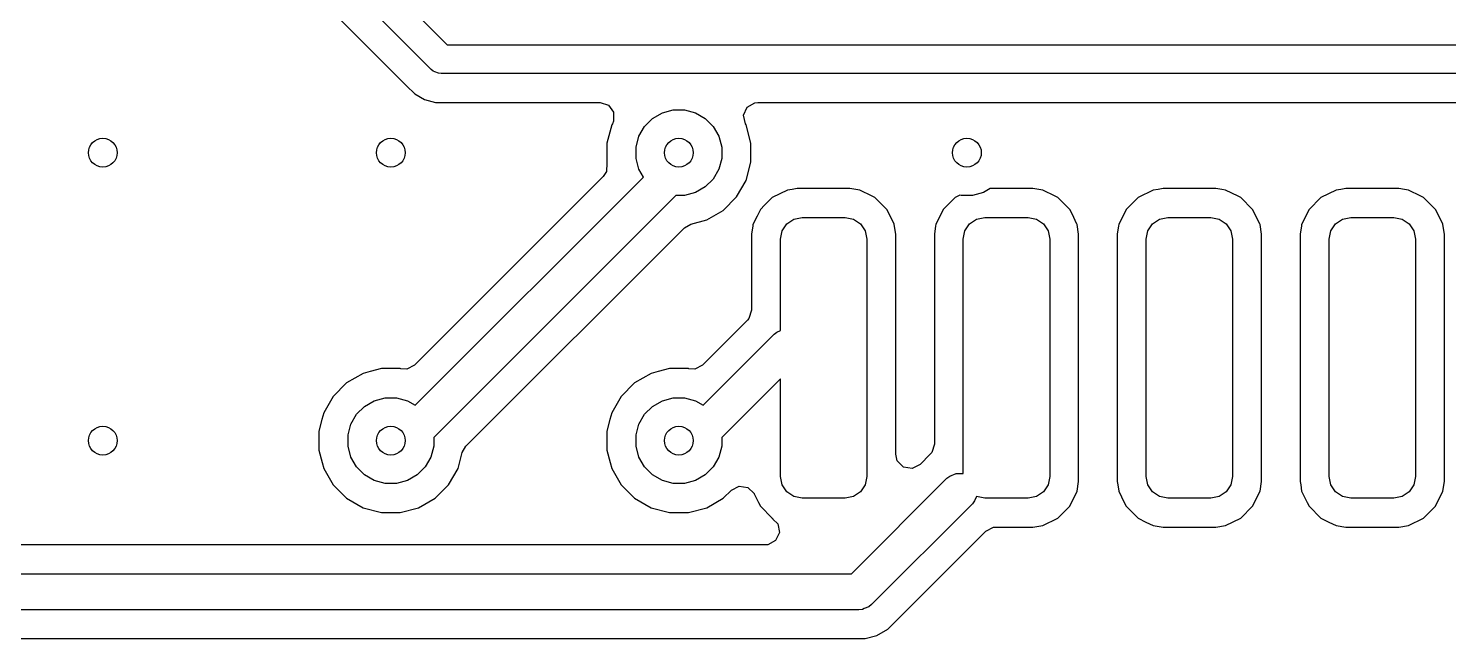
# Model space of a CAD drawing. Header units: millimetres. Extents: x 103.8 to 193.7, y -116.2 to -61.3.
# Drawn here: x 129.23 to 139.09, y -82.13 to -77.89 of the extents above; entities that cross this region are included whole.
import ezdxf

# ---------------------------------------------------------------- set-up
doc = ezdxf.new("R2010")
doc.units = ezdxf.units.MM
doc.layers.add('F.Cu', color=13, linetype='CONTINUOUS', true_color=0xc83434)

msp = doc.modelspace()

# ---------------------------------------------------------------- linework, layer by layer
at = {"layer": 'F.Cu', "linetype": 'CONTINUOUS'}
for p, q in [((130.4, -76.258578), (132.141421, -78)), ((132.029289, -78.17071), (130.229289, -76.370711)), ((130.05954, -76.484511), (131.85954, -78.284511)), ((132.141421, -78), (140.058578, -78)), ((132.044442, -78.183147), (132.029289, -78.17071)), ((132.055, -78.18752), (132.044442, -78.183147)), ((132.080491, -78.198079), (132.055, -78.18752)), ((132.1, -78.2), (132.080491, -78.198079)), ((140.1, -78.2), (132.1, -78.2)), ((131.85954, -78.284511), (131.859539, -78.284511)), ((131.859539, -78.284511), (131.915489, -78.34046)), ((131.915489, -78.34046), (131.984007, -78.380019)), ((131.984007, -78.380019), (131.984011, -78.380021)), ((131.984011, -78.380021), (132.060435, -78.400499)), ((132.060435, -78.400499), (132.060437, -78.4005)), ((132.060437, -78.4005), (132.060438, -78.4005)), ((132.060438, -78.4005), (132.139562, -78.4005)), ((132.139562, -78.4005), (133.202383, -78.4005)), ((133.202383, -78.4005), (133.260574, -78.419407)), ((133.260574, -78.419407), (133.296538, -78.468907)), ((133.296538, -78.468907), (133.296538, -78.530093)), ((133.567372, -78.511994), (133.635195, -78.472836)), ((133.635195, -78.472836), (133.710842, -78.452567)), ((133.710842, -78.452567), (133.789158, -78.452567)), ((133.789158, -78.452567), (133.864805, -78.472836)), ((133.864805, -78.472836), (133.932628, -78.511994)), ((134.199159, -78.489154), (134.224044, -78.433258)), ((134.211882, -78.549002), (134.199159, -78.489154)), ((134.224044, -78.433258), (134.277031, -78.402664)), ((134.277031, -78.402664), (134.297617, -78.4005)), ((134.297617, -78.4005), (140.139563, -78.4005)), ((133.283609, -78.55681), (133.2495, -78.684109)), ((133.288118, -78.549002), (133.283609, -78.55681)), ((133.296538, -78.530093), (133.288118, -78.549002)), ((133.472836, -78.635195), (133.511994, -78.567372)), ((133.511994, -78.567372), (133.567372, -78.511994)), ((133.932628, -78.511994), (133.988006, -78.567372)), ((133.988006, -78.567372), (134.027164, -78.635195)), ((134.216392, -78.556814), (134.211882, -78.549002)), ((134.2505, -78.684108), (134.216392, -78.556814)), ((133.2495, -78.684109), (133.2495, -78.815897)), ((133.452567, -78.710842), (133.472836, -78.635195)), ((134.027164, -78.635195), (134.047433, -78.710842)), ((134.2505, -78.815892), (134.2505, -78.684108)), ((133.452567, -78.789158), (133.452567, -78.710842)), ((133.472836, -78.864805), (133.452567, -78.789158)), ((134.047433, -78.789158), (134.027164, -78.864805)), ((134.047433, -78.710842), (134.047433, -78.789158)), ((133.247197, -78.880375), (133.22478, -78.914891)), ((133.250244, -78.822337), (133.247197, -78.880375)), ((133.2495, -78.815897), (133.250405, -78.819273)), ((133.250347, -78.822324), (133.250244, -78.822337)), ((133.250405, -78.819273), (133.250273, -78.821769)), ((133.250273, -78.821769), (133.250347, -78.822324)), ((133.504161, -78.919062), (133.472836, -78.864805)), ((134.027164, -78.864805), (133.988006, -78.932628)), ((134.216392, -78.943186), (134.2505, -78.815892)), ((133.22478, -78.914891), (131.914891, -80.22478)), ((131.919062, -80.504161), (133.504161, -78.919062)), ((133.932628, -78.988006), (133.864805, -79.027164)), ((133.988006, -78.932628), (133.932628, -78.988006)), ((134.1505, -79.057314), (134.216392, -78.943186)), ((133.729343, -79.047433), (132.047433, -80.729343)), ((133.789158, -79.047433), (133.729343, -79.047433)), ((133.864805, -79.027164), (133.789158, -79.047433)), ((134.057314, -79.1505), (134.1505, -79.057314)), ((134.398515, -79.060802), (134.345171, -79.114145)), ((134.398518, -79.0608), (134.398515, -79.060802)), ((134.503604, -79.009426), (134.398518, -79.0608)), ((134.537673, -79.004462), (134.503604, -79.009426)), ((134.57174, -78.999499), (134.537673, -79.004462)), ((134.93826, -78.999499), (134.57174, -78.999499)), ((134.979139, -79.005455), (134.93826, -78.999499)), ((135.006395, -79.009426), (134.979139, -79.005455)), ((135.093004, -79.051767), (135.006395, -79.009426)), ((135.111483, -79.060801), (135.093004, -79.051767)), ((135.194198, -79.143516), (135.111483, -79.060801)), ((135.668518, -79.0608), (135.585801, -79.143517)), ((135.701164, -79.044839), (135.668518, -79.0608)), ((135.710842, -79.047433), (135.701164, -79.044839)), ((135.789158, -79.047433), (135.710842, -79.047433)), ((135.864805, -79.027164), (135.789158, -79.047433)), ((135.912722, -78.999499), (135.864805, -79.027164)), ((136.20826, -78.999499), (135.912722, -78.999499)), ((136.249139, -79.005455), (136.20826, -78.999499)), ((136.276395, -79.009426), (136.249139, -79.005455)), ((136.363004, -79.051767), (136.276395, -79.009426)), ((136.381483, -79.060801), (136.363004, -79.051767)), ((136.464198, -79.143516), (136.381483, -79.060801)), ((136.938518, -79.0608), (136.855801, -79.143517)), ((137.043604, -79.009426), (136.938518, -79.0608)), ((137.077673, -79.004462), (137.043604, -79.009426)), ((137.11174, -78.999499), (137.077673, -79.004462)), ((137.47826, -78.999499), (137.11174, -78.999499)), ((137.519139, -79.005455), (137.47826, -78.999499)), ((137.546395, -79.009426), (137.519139, -79.005455)), ((137.633004, -79.051767), (137.546395, -79.009426)), ((137.651483, -79.060801), (137.633004, -79.051767)), ((137.734198, -79.143516), (137.651483, -79.060801)), ((138.208518, -79.0608), (138.125801, -79.143517)), ((138.313604, -79.009426), (138.208518, -79.0608)), ((138.347673, -79.004462), (138.313604, -79.009426)), ((138.38174, -78.999499), (138.347673, -79.004462)), ((138.74826, -78.999499), (138.38174, -78.999499)), ((138.789139, -79.005455), (138.74826, -78.999499)), ((138.816395, -79.009426), (138.789139, -79.005455)), ((138.903004, -79.051767), (138.816395, -79.009426)), ((138.921483, -79.060801), (138.903004, -79.051767)), ((139.004198, -79.143516), (138.921483, -79.060801)), ((133.943186, -79.216392), (134.057314, -79.1505)), ((134.315802, -79.143516), (134.292625, -79.190923)), ((134.345166, -79.114151), (134.315802, -79.143516)), ((134.345171, -79.114145), (134.345166, -79.114151)), ((135.209833, -79.175498), (135.194198, -79.143516)), ((135.244227, -79.245853), (135.209833, -79.175498)), ((135.585801, -79.143517), (135.534427, -79.248603)), ((136.479833, -79.175498), (136.464198, -79.143516)), ((136.514227, -79.245853), (136.479833, -79.175498)), ((136.855801, -79.143517), (136.804427, -79.248603)), ((137.749833, -79.175498), (137.734198, -79.143516)), ((137.784227, -79.245853), (137.749833, -79.175498)), ((138.125801, -79.143517), (138.074427, -79.248603)), ((139.019833, -79.175498), (139.004198, -79.143516)), ((139.054227, -79.245853), (139.019833, -79.175498)), ((132.271474, -80.788852), (133.788852, -79.271474)), ((133.788852, -79.271474), (133.833229, -79.245854)), ((133.833229, -79.245854), (133.943186, -79.216392)), ((134.263058, -79.258), (134.254683, -79.315489)), ((134.264427, -79.248603), (134.263058, -79.258)), ((134.292621, -79.190931), (134.264427, -79.248603)), ((134.292625, -79.190923), (134.292621, -79.190931)), ((134.466418, -79.292596), (134.498934, -79.243933)), ((134.498934, -79.243933), (134.547597, -79.211417)), ((134.547597, -79.211417), (134.605, -79.199999)), ((134.605, -79.199999), (134.905, -79.199999)), ((134.905, -79.199999), (134.962403, -79.211417)), ((134.962403, -79.211417), (135.011066, -79.243933)), ((135.011066, -79.243933), (135.043582, -79.292596)), ((135.245573, -79.248606), (135.244227, -79.245853)), ((135.2555, -79.316739), (135.245573, -79.248606)), ((135.533058, -79.258), (135.524683, -79.315489)), ((135.534427, -79.248603), (135.533058, -79.258)), ((135.736418, -79.292596), (135.768934, -79.243933)), ((135.768934, -79.243933), (135.817597, -79.211417)), ((135.817597, -79.211417), (135.875, -79.199999)), ((135.875, -79.199999), (136.175, -79.199999)), ((136.175, -79.199999), (136.232403, -79.211417)), ((136.232403, -79.211417), (136.281066, -79.243933)), ((136.281066, -79.243933), (136.313582, -79.292596)), ((136.515573, -79.248606), (136.514227, -79.245853)), ((136.5255, -79.316739), (136.515573, -79.248606)), ((136.803058, -79.258), (136.7945, -79.316739)), ((136.804427, -79.248603), (136.803058, -79.258)), ((137.006418, -79.292596), (137.038934, -79.243933)), ((137.038934, -79.243933), (137.087597, -79.211417)), ((137.087597, -79.211417), (137.145, -79.199999)), ((137.145, -79.199999), (137.445, -79.199999)), ((137.445, -79.199999), (137.502403, -79.211417)), ((137.502403, -79.211417), (137.551066, -79.243933)), ((137.551066, -79.243933), (137.583582, -79.292596)), ((137.785573, -79.248606), (137.784227, -79.245853)), ((137.7955, -79.316739), (137.785573, -79.248606)), ((138.073058, -79.258), (138.0645, -79.316739)), ((138.074427, -79.248603), (138.073058, -79.258)), ((138.276418, -79.292596), (138.308934, -79.243933)), ((138.308934, -79.243933), (138.357597, -79.211417)), ((138.357597, -79.211417), (138.415, -79.199999)), ((138.415, -79.199999), (138.715, -79.199999)), ((138.715, -79.199999), (138.772403, -79.211417)), ((138.772403, -79.211417), (138.821066, -79.243933)), ((138.821066, -79.243933), (138.853582, -79.292596)), ((139.055573, -79.248606), (139.054227, -79.245853)), ((139.0655, -79.316739), (139.055573, -79.248606)), ((134.254683, -79.315489), (134.2545, -79.316742)), ((134.2545, -79.316742), (134.2545, -79.844165)), ((134.455, -79.349999), (134.466418, -79.292596)), ((134.455, -79.98594), (134.455, -79.349999)), ((135.043582, -79.292596), (135.055, -79.349999)), ((135.055, -79.349999), (135.055, -80.999999)), ((135.2555, -79.316742), (135.2555, -79.316739)), ((135.2555, -80.845165), (135.2555, -79.316742)), ((135.524683, -79.315489), (135.5245, -79.316742)), ((135.5245, -79.316742), (135.5245, -80.774165)), ((135.725, -79.349999), (135.736418, -79.292596)), ((135.725, -80.977656), (135.725, -79.349999)), ((136.313582, -79.292596), (136.325, -79.349999)), ((136.325, -79.349999), (136.325, -80.999999)), ((136.5255, -81.033259), (136.5255, -79.316739)), ((136.7945, -79.316739), (136.7945, -81.033259)), ((136.995, -79.349999), (137.006418, -79.292596)), ((136.995, -80.999999), (136.995, -79.349999)), ((137.583582, -79.292596), (137.595, -79.349999)), ((137.595, -79.349999), (137.595, -80.999999)), ((137.7955, -81.033259), (137.7955, -79.316739)), ((138.0645, -79.316739), (138.0645, -81.033259)), ((138.265, -79.349999), (138.276418, -79.292596)), ((138.265, -80.999999), (138.265, -79.349999)), ((138.853582, -79.292596), (138.865, -79.349999)), ((138.865, -79.349999), (138.865, -80.999999)), ((139.0655, -81.033259), (139.0655, -79.316739)), ((134.2545, -79.844165), (134.235593, -79.902356)), ((134.225503, -79.914169), (133.91489, -80.224781)), ((134.235593, -79.902356), (134.225503, -79.914169)), ((133.919062, -80.504161), (134.411611, -80.011612)), ((134.411611, -80.011612), (134.430553, -79.996067)), ((134.430553, -79.996067), (134.455, -79.98594)), ((131.6062, -80.270375), (131.556809, -80.283609)), ((131.684108, -80.2495), (131.6062, -80.270375)), ((131.815892, -80.2495), (131.684108, -80.2495)), ((131.815897, -80.2495), (131.815892, -80.2495)), ((131.819273, -80.250405), (131.815897, -80.2495)), ((131.860374, -80.252557), (131.819273, -80.250405)), ((131.914891, -80.22478), (131.860374, -80.252557)), ((133.6062, -80.270375), (133.556809, -80.283609)), ((133.684108, -80.2495), (133.6062, -80.270375)), ((133.815892, -80.2495), (133.684108, -80.2495)), ((133.819266, -80.250404), (133.815892, -80.2495)), ((133.860374, -80.252558), (133.819266, -80.250404)), ((133.91489, -80.224781), (133.860374, -80.252558)), ((131.44269, -80.349496), (131.349496, -80.44269)), ((131.556809, -80.283609), (131.44269, -80.349496)), ((133.44269, -80.349496), (133.349496, -80.44269)), ((133.556809, -80.283609), (133.44269, -80.349496)), ((134.455, -80.321776), (134.047433, -80.729343)), ((134.455, -80.999999), (134.455, -80.321776)), ((131.349496, -80.44269), (131.283609, -80.556809)), ((131.635195, -80.472836), (131.710842, -80.452567)), ((131.710842, -80.452567), (131.789158, -80.452567)), ((131.789158, -80.452567), (131.864805, -80.472836)), ((133.349496, -80.44269), (133.283609, -80.556809)), ((133.635195, -80.472836), (133.710842, -80.452567)), ((133.710842, -80.452567), (133.789158, -80.452567)), ((133.789158, -80.452567), (133.864805, -80.472836)), ((131.283609, -80.556809), (131.270891, -80.604274)), ((131.472836, -80.635195), (131.511994, -80.567372)), ((131.511994, -80.567372), (131.567372, -80.511994)), ((131.567372, -80.511994), (131.635195, -80.472836)), ((131.864805, -80.472836), (131.919062, -80.504161)), ((133.283609, -80.556809), (133.270891, -80.604274)), ((133.472836, -80.635195), (133.511994, -80.567372)), ((133.511994, -80.567372), (133.567372, -80.511994)), ((133.567372, -80.511994), (133.635195, -80.472836)), ((133.864805, -80.472836), (133.919062, -80.504161)), ((131.270891, -80.604274), (131.2495, -80.684108)), ((131.452567, -80.710842), (131.472836, -80.635195)), ((133.270891, -80.604274), (133.2495, -80.684108)), ((133.452567, -80.710842), (133.472836, -80.635195)), ((131.2495, -80.684108), (131.2495, -80.815892)), ((131.452567, -80.789158), (131.452567, -80.710842)), ((132.047433, -80.729343), (132.047433, -80.789158)), ((133.2495, -80.684108), (133.2495, -80.815892)), ((133.452567, -80.789158), (133.452567, -80.710842)), ((134.047433, -80.729343), (134.047433, -80.789158)), ((131.2495, -80.815892), (131.272854, -80.90305)), ((131.472836, -80.864805), (131.452567, -80.789158)), ((132.047433, -80.789158), (132.027164, -80.864805)), ((132.216392, -80.943186), (132.245854, -80.833229)), ((132.245854, -80.833229), (132.271474, -80.788852)), ((133.2495, -80.815892), (133.272854, -80.90305)), ((133.472836, -80.864805), (133.452567, -80.789158)), ((134.047433, -80.789158), (134.027164, -80.864805)), ((135.26629, -80.89011), (135.2555, -80.845165)), ((135.495504, -80.844169), (135.424504, -80.915169)), ((135.505593, -80.832356), (135.495504, -80.844169)), ((135.5245, -80.774165), (135.505593, -80.832356)), ((131.272854, -80.90305), (131.283609, -80.94319)), ((131.283609, -80.94319), (131.349496, -81.057309)), ((131.511994, -80.932628), (131.472836, -80.864805)), ((131.567372, -80.988006), (131.511994, -80.932628)), ((131.988006, -80.932628), (131.932628, -80.988006)), ((132.027164, -80.864805), (131.988006, -80.932628)), ((132.1505, -81.057314), (132.216392, -80.943186)), ((133.272854, -80.90305), (133.283609, -80.94319)), ((133.283609, -80.94319), (133.349496, -81.057309)), ((133.511994, -80.932628), (133.472836, -80.864805)), ((133.567372, -80.988006), (133.511994, -80.932628)), ((133.988006, -80.932628), (133.932628, -80.988006)), ((134.027164, -80.864805), (133.988006, -80.932628)), ((135.309555, -80.933375), (135.26629, -80.89011)), ((135.369987, -80.942946), (135.309555, -80.933375)), ((135.424504, -80.915169), (135.369987, -80.942946)), ((131.349496, -81.057309), (131.349498, -81.057311)), ((131.349498, -81.057311), (131.3495, -81.057314)), ((131.3495, -81.057314), (131.442686, -81.1505)), ((131.635195, -81.027164), (131.567372, -80.988006)), ((131.710842, -81.047433), (131.635195, -81.027164)), ((131.789158, -81.047433), (131.710842, -81.047433)), ((131.864805, -81.027164), (131.789158, -81.047433)), ((131.932628, -80.988006), (131.864805, -81.027164)), ((132.057314, -81.1505), (132.1505, -81.057314)), ((133.349496, -81.057309), (133.349498, -81.057311)), ((133.349498, -81.057311), (133.3495, -81.057314)), ((133.3495, -81.057314), (133.442686, -81.1505)), ((133.635195, -81.027164), (133.567372, -80.988006)), ((133.710842, -81.047433), (133.635195, -81.027164)), ((133.789158, -81.047433), (133.710842, -81.047433)), ((133.864805, -81.027164), (133.789158, -81.047433)), ((133.932628, -80.988006), (133.864805, -81.027164)), ((134.466418, -81.057402), (134.455, -80.999999)), ((134.498934, -81.106065), (134.466418, -81.057402)), ((134.948224, -81.675), (135.611611, -81.011612)), ((135.043582, -81.057402), (135.011066, -81.106065)), ((135.055, -80.999999), (135.043582, -81.057402)), ((135.611611, -81.011612), (135.630553, -80.996067)), ((135.630553, -80.996067), (135.675613, -80.977402)), ((135.675613, -80.977402), (135.724386, -80.977402)), ((135.724386, -80.977402), (135.725, -80.977656)), ((136.313582, -81.057402), (136.281066, -81.106065)), ((136.325, -80.999999), (136.313582, -81.057402)), ((136.515573, -81.101392), (136.5255, -81.033259)), ((136.7945, -81.033259), (136.798004, -81.057309)), ((136.798004, -81.057309), (136.804427, -81.101394)), ((137.006418, -81.057402), (136.995, -80.999999)), ((137.038934, -81.106065), (137.006418, -81.057402)), ((137.583582, -81.057402), (137.551066, -81.106065)), ((137.595, -80.999999), (137.583582, -81.057402)), ((137.785573, -81.101392), (137.7955, -81.033259)), ((138.0645, -81.033259), (138.068004, -81.057309)), ((138.068004, -81.057309), (138.074427, -81.101394)), ((138.276418, -81.057402), (138.265, -80.999999)), ((138.308934, -81.106065), (138.276418, -81.057402)), ((138.853582, -81.057402), (138.821066, -81.106065)), ((138.865, -80.999999), (138.853582, -81.057402)), ((139.055573, -81.101392), (139.0655, -81.033259)), ((131.442686, -81.1505), (131.442688, -81.150501)), ((131.442688, -81.150501), (131.44269, -81.150503)), ((131.44269, -81.150503), (131.55681, -81.21639)), ((131.94319, -81.21639), (132.057309, -81.150503)), ((132.057309, -81.150502), (132.057314, -81.1505)), ((132.057309, -81.150503), (132.057309, -81.150502)), ((133.442686, -81.1505), (133.442688, -81.150501)), ((133.442688, -81.150501), (133.44269, -81.150503)), ((133.44269, -81.150503), (133.55681, -81.21639)), ((133.94319, -81.21639), (134.057309, -81.150503)), ((134.057309, -81.150502), (134.057314, -81.1505)), ((134.057309, -81.150503), (134.057309, -81.150502)), ((134.057314, -81.1505), (134.114501, -81.093312)), ((134.114501, -81.093312), (134.169015, -81.065536)), ((134.169015, -81.065536), (134.229447, -81.075107)), ((134.229447, -81.075107), (134.272712, -81.118371)), ((134.272712, -81.118371), (134.273444, -81.119837)), ((134.273444, -81.119837), (134.30311, -81.18052)), ((134.547597, -81.138581), (134.498934, -81.106065)), ((134.605, -81.149999), (134.547597, -81.138581)), ((134.905, -81.149999), (134.605, -81.149999)), ((134.962403, -81.138581), (134.905, -81.149999)), ((135.011066, -81.106065), (134.962403, -81.138581)), ((135.816908, -81.138121), (135.803933, -81.169447)), ((135.817597, -81.138581), (135.816908, -81.138121)), ((135.875, -81.149999), (135.817597, -81.138581)), ((136.175, -81.149999), (135.875, -81.149999)), ((136.232403, -81.138581), (136.175, -81.149999)), ((136.281066, -81.106065), (136.232403, -81.138581)), ((136.464198, -81.206482), (136.515573, -81.101392)), ((136.804427, -81.101394), (136.84311, -81.18052)), ((137.087597, -81.138581), (137.038934, -81.106065)), ((137.145, -81.149999), (137.087597, -81.138581)), ((137.445, -81.149999), (137.145, -81.149999)), ((137.502403, -81.138581), (137.445, -81.149999)), ((137.551066, -81.106065), (137.502403, -81.138581)), ((137.734198, -81.206482), (137.785573, -81.101392)), ((138.074427, -81.101394), (138.11311, -81.18052)), ((138.357597, -81.138581), (138.308934, -81.106065)), ((138.415, -81.149999), (138.357597, -81.138581)), ((138.715, -81.149999), (138.415, -81.149999)), ((138.772403, -81.138581), (138.715, -81.149999)), ((138.821066, -81.106065), (138.772403, -81.138581)), ((139.004198, -81.206482), (139.055573, -81.101392)), ((131.55681, -81.21639), (131.556808, -81.21639)), ((131.556808, -81.21639), (131.556812, -81.216391)), ((131.556812, -81.216391), (131.556814, -81.216392)), ((131.556814, -81.216392), (131.684108, -81.2505)), ((131.684108, -81.2505), (131.68411, -81.2505)), ((131.68411, -81.2505), (131.81589, -81.2505)), ((131.81589, -81.2505), (131.815892, -81.2505)), ((131.815892, -81.2505), (131.943186, -81.216392)), ((131.943186, -81.216392), (131.943188, -81.21639)), ((131.943188, -81.21639), (131.94319, -81.21639)), ((133.55681, -81.21639), (133.556808, -81.21639)), ((133.556808, -81.21639), (133.556812, -81.216391)), ((133.556812, -81.216391), (133.556814, -81.216392)), ((133.556814, -81.216392), (133.684108, -81.2505)), ((133.684108, -81.2505), (133.68411, -81.2505)), ((133.68411, -81.2505), (133.81589, -81.2505)), ((133.81589, -81.2505), (133.815892, -81.2505)), ((133.815892, -81.2505), (133.943186, -81.216392)), ((133.943186, -81.216392), (133.943188, -81.21639)), ((133.943188, -81.21639), (133.94319, -81.21639)), ((134.30311, -81.18052), (134.315802, -81.206482)), ((134.315802, -81.206482), (134.398517, -81.289197)), ((135.788388, -81.188389), (135.088388, -81.888388)), ((135.803933, -81.169447), (135.788388, -81.188389)), ((136.381483, -81.289197), (136.464198, -81.206482)), ((136.84311, -81.18052), (136.855802, -81.206482)), ((136.855802, -81.206482), (136.938517, -81.289197)), ((137.651483, -81.289197), (137.734198, -81.206482)), ((138.11311, -81.18052), (138.125802, -81.206482)), ((138.125802, -81.206482), (138.208517, -81.289197)), ((138.921483, -81.289197), (139.004198, -81.206482)), ((134.398517, -81.289197), (134.398518, -81.289197)), ((134.398518, -81.289197), (134.398519, -81.289198)), ((134.398519, -81.289198), (134.405194, -81.293964)), ((134.405194, -81.293964), (134.403388, -81.296492)), ((134.403388, -81.296492), (134.437095, -81.329102)), ((134.437095, -81.329102), (134.447665, -81.389367)), ((135.880832, -81.379495), (135.935349, -81.351718)), ((135.935349, -81.351718), (135.950836, -81.350499)), ((135.950836, -81.350499), (136.208257, -81.350499)), ((136.208257, -81.350499), (136.20826, -81.350499)), ((136.20826, -81.350499), (136.276393, -81.340572)), ((136.276393, -81.340572), (136.381483, -81.289197)), ((136.938517, -81.289197), (136.992285, -81.315482)), ((136.992285, -81.315482), (137.043604, -81.340571)), ((137.043604, -81.340571), (137.043605, -81.340571)), ((137.043605, -81.340571), (137.043607, -81.340572)), ((137.043607, -81.340572), (137.11174, -81.350499)), ((137.11174, -81.350499), (137.111743, -81.350499)), ((137.111743, -81.350499), (137.478257, -81.350499)), ((137.478257, -81.350499), (137.47826, -81.350499)), ((137.47826, -81.350499), (137.546393, -81.340572)), ((137.546393, -81.340572), (137.651483, -81.289197)), ((138.208517, -81.289197), (138.262285, -81.315482)), ((138.262285, -81.315482), (138.313604, -81.340571)), ((138.313604, -81.340571), (138.313605, -81.340571)), ((138.313605, -81.340571), (138.313607, -81.340572)), ((138.313607, -81.340572), (138.38174, -81.350499)), ((138.38174, -81.350499), (138.381743, -81.350499)), ((138.381743, -81.350499), (138.748257, -81.350499)), ((138.748257, -81.350499), (138.74826, -81.350499)), ((138.74826, -81.350499), (138.816393, -81.340572)), ((138.816393, -81.340572), (138.921483, -81.289197)), ((134.420793, -81.444336), (134.366744, -81.473012)), ((134.447665, -81.389367), (134.420793, -81.444336)), ((135.199862, -82.060465), (135.880832, -81.379495)), ((134.349641, -81.4745), (122.042853, -81.4745)), ((134.366744, -81.473012), (134.349641, -81.4745)), ((122, -81.675), (134.948224, -81.675)), ((135, -81.925), (122.051776, -81.925)), ((135.024386, -81.922598), (135, -81.925)), ((135.024387, -81.922598), (135.024386, -81.922598)), ((135.037584, -81.917131), (135.024387, -81.922598)), ((135.069446, -81.903934), (135.037584, -81.917131)), ((135.069451, -81.903928), (135.069446, -81.903934)), ((135.088388, -81.888388), (135.069451, -81.903928)), ((122.175835, -82.1255), (135.042851, -82.1255)), ((135.042851, -82.1255), (135.042853, -82.1255)), ((135.042853, -82.1255), (135.125639, -82.103318)), ((135.125639, -82.103318), (135.125641, -82.103316)), ((135.125641, -82.103316), (135.125643, -82.103316)), ((135.125643, -82.103316), (135.199857, -82.060468)), ((135.199857, -82.060467), (135.199862, -82.060465)), ((135.199857, -82.060468), (135.199857, -82.060467))]:
    msp.add_line(p, q, dxfattribs=at)
at = {"layer": 'F.Cu'}
for centre in [(129.75, -78.75), (129.75, -78.75), (131.75, -78.75), (131.75, -78.75), (133.75, -78.75), (133.75, -78.75), (135.75, -78.75), (135.75, -78.75), (129.75, -80.75), (129.75, -80.75), (131.75, -80.75), (131.75, -80.75), (133.75, -80.75), (133.75, -80.75)]:
    msp.add_circle(centre, 0.1, dxfattribs=at)

doc.saveas('drawing.dxf')
